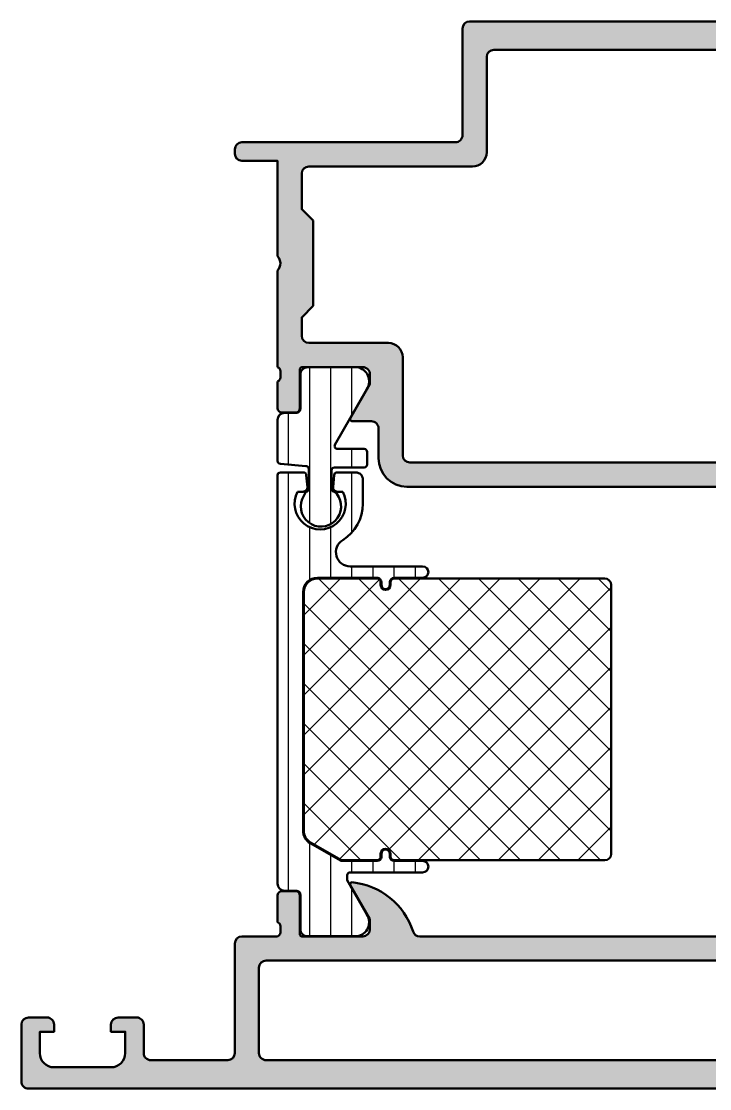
# Model space of a CAD drawing. Extents: x 5 to 103, y 0 to 75.
# Drawn here: x 5 to 53.4, y 0 to 75 of the extents above; entities that cross this region are included whole.
import ezdxf

# ---------------------------------------------------------------- set-up
doc = ezdxf.new("R2010")
doc.units = 0
for name, color, linetype, lineweight in [('0S-Alu contour', 7, 'Continuous', 50), ('0S-Alu hatch', 252, 'Continuous', 25), ('0S-Plastic contour', 254, 'Continuous', 50), ('0S-Plastic hatch', 253, 'Continuous', 25), ('0S-PT contour', 91, 'Continuous', 50), ('0S-PT hatch', 103, 'Continuous', 25)]:
    doc.layers.add(name, color=color, linetype=linetype, lineweight=lineweight)
pattern_1 = [(90, (0, 0), (-1.4859, 0), [])]

# ---------------------------------------------------------------- blocks, each defined once
blk = doc.blocks.new('284173__BCAF51C4_E1B8_44AB_8DA6_E6E9A6147E19___04ECFC29_6DB1_435E_8506_2285DFBA6797_')
at = {"layer": '0S-Plastic hatch'}
h = blk.add_hatch(dxfattribs=at)
h.set_pattern_fill('ANSI31', color=256, scale=0.4680000000000001, angle=45, style=0)
h.set_pattern_definition(pattern_1)
edge = h.paths.add_edge_path()
edge.add_line((23.00003985372966, 46.99000289441412), (23.00003985372966, 44.10749724866216))
edge.add_arc((23.20044386497766, 44.10788902240641), 0.2004043941907311, 180.1120085038914, 269.8836202750908)
edge.add_line((23.20003680197185, 43.90748504163092), (25.00003985372966, 43.74998382092779))
edge.add_ellipse((24.99963559628398, 43.54958264549839), major_axis=(-0.2004015831713085, 0), ratio=1, start_angle=180.1112080115199, end_angle=269.8844207674584, ccw=False)
edge.add_line((25.20003680197185, 43.54997161389653), (25.20003680197185, 42.14997581006353))
edge.add_ellipse((24.9996328117762, 42.15036757813799), major_axis=(-0.2004043731273366, 0), ratio=1, start_angle=90.11419246348919, end_angle=179.8879931053353, ccw=False)
edge.add_line((25.00003222433513, 41.94996360303228), (24.85448661805856, 41.66873911219733))
edge.add_arc((26.05397361548957, 40.91121198174818), 1.418667124582982, 147.725844648896, 398.6778741909548)
edge.add_line((27.16148703037749, 41.79779556281419), (27.00003985372966, 41.94996360303228))
edge.add_ellipse((27.00043644556506, 42.15036475752206), major_axis=(-0.2004015469149841, 0), ratio=1, start_angle=0.11120204489219532, end_angle=89.8866123862843, ccw=False)
edge.add_line((26.80003527609294, 42.14997581006353), (26.80003527609294, 43.44999602795904))
edge.add_ellipse((27.00039744077053, 43.4496155242861), major_axis=(-0.200362525980616, 0), ratio=1, start_angle=270.1044375530914, end_angle=359.89119089237767, ccw=False)
edge.add_line((27.00003222433513, 43.64997771741217), (29.10003069845624, 43.64997771741217))
edge.add_arc((29.09963410662084, 43.85037887190192), 0.2004015469149663, 270.1133876137158, 359.8887979551078)
edge.add_line((29.30003527609294, 43.8499899244434), (29.30003527609294, 44.74998382092779))
edge.add_arc((29.09961315249855, 44.74957392014627), 0.2004225427558994, 0.1171804371410508, 89.88063399403912)
edge.add_line((29.10003069845622, 44.94999602795904), (27.212465555574, 44.94999602795904))
edge.add_ellipse((27.212465555574, 45.14999602795905), major_axis=(-0.2000000000000028, 0), ratio=1, start_angle=-29.879840183826104, end_angle=90.00000000000102, ccw=False)
edge.add_line((27.03905113742239, 45.2496325653193), (29.28552135182912, 49.15954689441412))
edge.add_arc((28.44426870283778, 49.70018181969127), 0.9999960709244813, 327.2729839001592, 441.8183919481002)
edge.add_line((28.58657935182913, 50.68999989441413), (25.11003785372938, 50.68999999999999))
edge.add_arc((25.11003521410432, 50.19000402256137), 0.4999959774455975, 89.99969751881494, 180.0003024817733)
edge.add_line((24.61003923666569, 50.19000138293118), (24.61037118132359, 47.79004449382717))
edge.add_ellipse((24.31037118419313, 47.79000299999999), major_axis=(-0.3000000000000154, 0), ratio=1, start_angle=90.00000746561977, end_angle=180.0079247372928, ccw=False)
edge.add_line((24.31037122328303, 47.49000299999998), (23.50003978857985, 47.49000289441411))
edge.add_arc((23.50003985372966, 46.99000289441412), 0.5, 90.00000746561778, 180)
at = {"layer": '0S-Plastic contour', "color": 7}
for points in [[(28.58657935182913, 50.68999989441413), (25.11003785372938, 50.68999999999999)], [(24.61003923666569, 50.19000138293118), (24.61037118132359, 47.79004449382717)], [(27.03905113742239, 45.2496325653193), (29.28552135182912, 49.15954689441412)], [(24.31037122328303, 47.49000299999998), (23.50003978857985, 47.49000289441411)], [(23.00003985372966, 46.99000289441412), (23.00003985372966, 44.10749724866216)], [(29.10003069845622, 44.94999602795904), (27.212465555574, 44.94999602795904)], [(29.30003527609294, 43.8499899244434), (29.30003527609294, 44.74998382092779)], [(23.20003680197185, 43.90748504163092), (25.00003985372966, 43.74998382092779)], [(25.20003680197185, 43.54997161389653), (25.20003680197185, 42.14997581006353)], [(27.00003222433513, 43.64997771741217), (29.10003069845624, 43.64997771741217)], [(26.80003527609294, 42.14997581006353), (26.80003527609294, 43.44999602795904)], [(25.00003222433513, 41.94996360303228), (24.85448661805856, 41.66873911219733)], [(27.16148703037749, 41.79779556281419), (27.00003985372966, 41.94996360303228)]]:
    blk.add_lwpolyline(points, dxfattribs=at)
for centre, radius, start, end in [((25.11003521410432, 50.19000402256137), 0.4999959774455975, 89.99969751881494, 180.0003024817733), ((28.44426870283778, 49.70018181969127), 0.9999960709244813, 327.2729839001592, 81.81839194810021), ((23.50003985372966, 46.99000289441412), 0.5, 90.00000746561778, 180), ((29.09961315249855, 44.74957392014627), 0.2004225427558994, 0.1171804371410508, 89.88063399403912), ((23.20044386497766, 44.10788902240641), 0.2004043941907311, 180.1120085038914, 269.8836202750908), ((29.09963410662084, 43.85037887190192), 0.2004015469149663, 270.1133876137158, 359.8887979551078), ((26.05397361548957, 40.91121198174818), 1.418667124582982, 147.725844648896, 38.67787419095471)]:
    blk.add_arc(centre, radius, start, end, dxfattribs=at)
at = {"layer": '0S-Plastic contour', "color": 7, "extrusion": (0, 0, -1)}
for centre, radius, start, end in [((-24.31037118419313, 47.79000299999999), 0.3000000000000154, 179.9920752627072, 269.9999925343802), ((-27.212465555574, 45.14999602795905), 0.2000000000000028, 269.999999999999, 29.87984018382617), ((-24.99963559628398, 43.54958264549839), 0.2004015831713085, 90.1155792325416, 179.8887919884801), ((-27.00039744077053, 43.4496155242861), 0.200362525980616, 0.1088091076223094, 89.89556244690863), ((-24.9996328117762, 42.15036757813799), 0.2004043731273366, 180.1120068946648, 269.8858075365108), ((-27.00043644556506, 42.15036475752206), 0.2004015469149841, 270.1133876137157, 359.8887979551078)]:
    blk.add_arc(centre, radius, start, end, dxfattribs=at)
blk = doc.blocks.new('284173__D7412F64_CC49_41EB_8B4A_E5238A6C951F___2365782D_7C92_4CCC_954D_227EBD35A396_')
at = {"layer": '0S-Plastic hatch'}
h = blk.add_hatch(dxfattribs=at)
h.set_pattern_fill('ANSI31', color=256, scale=0.4680000000000001, angle=45, style=0)
h.set_pattern_definition(pattern_1)
edge = h.paths.add_edge_path()
edge.add_line((23.00003375021086, 43.09995264472353), (23.00003986865815, 14.40999689337649))
edge.add_arc((23.50003986865815, 14.40999700000696), 0.4999999999999983, 180.0000121943268, 269.9999999999984)
edge.add_line((23.50003986865814, 13.90999700000697), (24.31037118706298, 13.90999700000697))
edge.add_ellipse((24.31037118706299, 13.60999700000698), major_axis=(-0.2999999999999883, 0), ratio=1, start_angle=180, end_angle=270.00000000000136, ccw=False)
edge.add_line((24.61037118706298, 13.60999700000697), (24.61003923666595, 11.20999861707066))
edge.add_arc((25.11003521410456, 11.20999597744558), 0.4999959774455815, 179.9996975182267, 270.0003024811883)
edge.add_line((25.11003785372965, 10.71000000000696), (28.58657935182911, 10.71000000000696))
edge.add_arc((28.44426870283778, 11.69981807472982), 0.9999960709244718, 278.181608051899, 392.7270160998406)
edge.add_line((29.28552135182912, 12.24045300000697), (27.90004290548748, 14.64017239078947))
edge.add_line((27.90004290548748, 14.64017239078947), (27.90004290548748, 14.99996490500256))
edge.add_ellipse((28.10004290548747, 14.99996490500262), major_axis=(-0.1999999999999886, 0), ratio=1, start_angle=270.00000000001626, end_angle=360, ccw=False)
edge.add_line((28.10004290548742, 15.1999649050026), (33.20003069845623, 15.19996490500263))
edge.add_arc((33.20003069845623, 15.59995880148699), 0.3999938964843626, 270, 450)
edge.add_line((33.20003069845623, 15.99995269797135), (31.20002764669838, 15.99995269797147))
edge.add_ellipse((31.2000276466984, 16.29995269797145), major_axis=(-0.2999999999999794, 0), ratio=1, start_angle=0, end_angle=89.99999999999528, ccw=False)
edge.add_line((30.90002764669842, 16.29995269797145), (30.90002764669842, 16.49995269797138))
edge.add_arc((30.60003222433514, 16.49995269797126), 0.2999954223632812, 0, 180)
edge.add_line((30.30003680197186, 16.49995269797126), (30.30003680197186, 16.29995269797142))
edge.add_ellipse((30.00003680197173, 16.29995269797136), major_axis=(-0.300000000000125, 0), ratio=1, start_angle=90.00000000001091, end_angle=180, ccw=False)
edge.add_line((30.00003680197179, 15.99995269797124), (27.47381915060478, 15.99995269797135))
edge.add_line((27.47381915060478, 15.99995269797135), (25.30011614767503, 17.25468444556607))
edge.add_ellipse((25.80012242339346, 18.12079275910142), major_axis=(-1.000074940458393, 0), ratio=1, start_angle=0.0011141101646217066, end_angle=60.00206363611221, ccw=False)
edge.add_line((24.80004748312413, 18.12077331275362), (24.80003487306911, 34.89997603090219))
edge.add_ellipse((25.80003487306862, 34.89997711203387), major_axis=(-1.00000000000009, 0), ratio=1, start_angle=-89.99999999999488, end_angle=6.194420529936906e-05, ccw=False)
edge.add_line((25.80003487306853, 35.89997711203397), (30.00003680197178, 35.89997711203374))
edge.add_ellipse((30.00003680197185, 35.59997711203374), major_axis=(-0.3000000000000043, 0), ratio=1, start_angle=180, end_angle=270.00000000001495, ccw=False)
edge.add_line((30.30003680197186, 35.59997711203374), (30.30003680197186, 35.39997711203386))
edge.add_arc((30.60003222433514, 35.39997711203386), 0.2999954223632812, 180, 360)
edge.add_line((30.90002764669842, 35.39997711203386), (30.90002764669842, 35.59997711203373))
edge.add_ellipse((31.20002764669861, 35.59997711203366), major_axis=(-0.3000000000001854, 0), ratio=1, start_angle=270.0000000000007, end_angle=360, ccw=False)
edge.add_line((31.2000276466986, 35.89997711203385), (33.20003069845623, 35.89997711203377))
edge.add_arc((33.20003069845623, 36.29997100851819), 0.3999938964844105, 270, 450)
edge.add_line((33.20003069845623, 36.6999649050026), (28.10722379990821, 36.6999649050026))
edge.add_ellipse((28.10722379990819, 37.69996490500254), major_axis=(-0.999999999999943, 0), ratio=1, start_angle=-58.211669356389905, end_angle=90.00000000000102, ccw=False)
edge.add_arc((26.0000930477615, 41.09996490402589), 3.000000000000184, 301.7883306436116, 360.0039970867418)
edge.add_line((29.00009304046151, 41.10017419099811), (29.00003375021416, 42.79995269797129))
edge.add_arc((28.50003375021399, 42.79995269797123), 0.5000000000001706, 0, 90.00000000000651)
edge.add_line((28.50003375021393, 43.2999526979714), (27.17401837872957, 43.29995269797139))
edge.add_arc((27.17401837872957, 43.0999526979714), 0.2000000000000026, 90, 174.999843447361)
edge.add_line((26.97477948674012, 43.11738439091318), (26.90117541222665, 42.27611244441544))
edge.add_arc((27.20003375021089, 42.24996490500273), 0.3000000000000682, 174.9998434473521, 270.0000000000027)
edge.add_line((27.20003375021091, 41.94996490500265), (27.58675621250066, 41.9499649050026))
edge.add_ellipse((26.00009304776168, 41.09996490402592), major_axis=(-1.799999999999962, 0), ratio=1, start_angle=-28.17864277579929, end_angle=208.1786427757992, ccw=False)
edge.add_line((24.4134298830227, 41.9499649050026), (24.80003375021091, 41.94996490500272))
edge.add_arc((24.80003375021097, 42.24996490500276), 0.300000000000039, 269.9999999999891, 365.0001565526376)
edge.add_line((25.09889208819519, 42.27611244441543), (25.02528801368183, 43.11738439091311))
edge.add_arc((24.82604912169217, 43.0999526979712), 0.2000000000002231, 5.000156552672089, 90.00000000000813)
edge.add_line((24.82604912169214, 43.29995269797143), (23.20003375021091, 43.29995269797142))
edge.add_arc((23.20003375021089, 43.09995269797139), 0.2000000000000384, 89.99999999999594, 179.9999847272327)
at = {"layer": '0S-Plastic contour', "color": 7}
for points in [[(23.00003375021086, 43.09995264472353), (23.00003986865815, 14.40999689337649)], [(24.82604912169214, 43.29995269797143), (23.20003375021091, 43.29995269797142)], [(25.09889208819519, 42.27611244441543), (25.02528801368183, 43.11738439091311)], [(26.97477948674012, 43.11738439091318), (26.90117541222665, 42.27611244441544)], [(28.50003375021393, 43.2999526979714), (27.17401837872957, 43.29995269797139)], [(29.00009304046151, 41.10017419099811), (29.00003375021416, 42.79995269797129)], [(24.4134298830227, 41.9499649050026), (24.80003375021091, 41.94996490500272)], [(27.20003375021091, 41.94996490500265), (27.58675621250066, 41.9499649050026)], [(33.20003069845623, 36.6999649050026), (28.10722379990821, 36.6999649050026)], [(25.80003487306853, 35.89997711203397), (30.00003680197178, 35.89997711203374)], [(30.30003680197186, 35.59997711203374), (30.30003680197186, 35.39997711203386)], [(30.90002764669842, 35.39997711203386), (30.90002764669842, 35.59997711203373)], [(31.2000276466986, 35.89997711203385), (33.20003069845623, 35.89997711203377)], [(24.80004748312413, 18.12077331275362), (24.80003487306911, 34.89997603090219)], [(30.00003680197179, 15.99995269797124), (27.47381915060478, 15.99995269797135), (25.30011614767503, 17.25468444556607)], [(30.30003680197186, 16.49995269797126), (30.30003680197186, 16.29995269797142)], [(30.90002764669842, 16.29995269797145), (30.90002764669842, 16.49995269797138)], [(33.20003069845623, 15.99995269797135), (31.20002764669838, 15.99995269797147)], [(28.10004290548742, 15.1999649050026), (33.20003069845623, 15.19996490500263)], [(29.28552135182912, 12.24045300000697), (27.90004290548748, 14.64017239078947), (27.90004290548748, 14.99996490500256)], [(23.50003986865814, 13.90999700000697), (24.31037118706298, 13.90999700000697)], [(24.61037118706298, 13.60999700000697), (24.61003923666595, 11.20999861707066)], [(25.11003785372965, 10.71000000000696), (28.58657935182911, 10.71000000000696)]]:
    blk.add_lwpolyline(points, dxfattribs=at)
for centre, radius, start, end in [((23.20003375021089, 43.09995269797139), 0.2000000000000384, 89.99999999999594, 179.9999847272327), ((24.82604912169217, 43.0999526979712), 0.2000000000002231, 5.000156552672089, 90.00000000000813), ((27.17401837872957, 43.0999526979714), 0.2000000000000026, 90, 174.999843447361), ((28.50003375021399, 42.79995269797123), 0.5000000000001706, 0, 90.00000000000651), ((24.80003375021097, 42.24996490500276), 0.300000000000039, 269.9999999999891, 5.000156552637641), ((27.20003375021089, 42.24996490500273), 0.3000000000000682, 174.9998434473521, 270.0000000000027), ((26.0000930477615, 41.09996490402589), 3.000000000000184, 301.7883306436116, 0.0039970867418171), ((33.20003069845623, 36.29997100851819), 0.3999938964844105, 270, 90), ((30.60003222433514, 35.39997711203386), 0.2999954223632812, 180, 0), ((30.60003222433514, 16.49995269797126), 0.2999954223632812, 0, 180), ((33.20003069845623, 15.59995880148699), 0.3999938964843626, 270, 90), ((23.50003986865815, 14.40999700000696), 0.4999999999999983, 180.0000121943268, 269.9999999999984), ((28.44426870283778, 11.69981807472982), 0.9999960709244718, 278.181608051899, 32.72701609984063), ((25.11003521410456, 11.20999597744558), 0.4999959774455815, 179.9996975182267, 270.0003024811883)]:
    blk.add_arc(centre, radius, start, end, dxfattribs=at)
at = {"layer": '0S-Plastic contour', "color": 7, "extrusion": (0, 0, -1)}
for centre, radius, start, end in [((-26.00009304776168, 41.09996490402592), 1.799999999999962, 151.8213572242008, 28.1786427757992), ((-28.10722379990819, 37.69996490500254), 0.999999999999943, 269.999999999999, 58.21166935638991), ((-25.80003487306862, 34.89997711203387), 1.00000000000009, 359.9999380557947, 89.99999999999491), ((-30.00003680197185, 35.59997711203374), 0.3000000000000043, 89.99999999998506, 180), ((-31.20002764669861, 35.59997711203366), 0.3000000000001854, 0, 89.99999999999935), ((-25.80012242339346, 18.12079275910142), 1.000074940458393, 299.9979363638878, 359.9988858898354), ((-30.00003680197173, 16.29995269797136), 0.300000000000125, 180, 269.9999999999891), ((-31.2000276466984, 16.29995269797145), 0.2999999999999794, 270.0000000000047, 0), ((-28.10004290548747, 14.99996490500262), 0.1999999999999886, 0, 89.99999999998371), ((-24.31037118706299, 13.60999700000698), 0.2999999999999883, 89.99999999999864, 180)]:
    blk.add_arc(centre, radius, start, end, dxfattribs=at)
blk = doc.blocks.new('371320__78F9CF99_34D3_44A4_AD5A_0379CBBCCB77_')
at = {"layer": '0S-PT hatch'}
h = blk.add_hatch(dxfattribs=at)
h.set_pattern_fill('ANSI37', color=256, scale=0.625, angle=90, style=0)
h.set_pattern_definition([(135, (0, 0), (-1.403165018917055, -1.403165018917055), []), (225, (0, 0), (1.403165018917055, -1.403165018917055), [])])
edge = h.paths.add_edge_path()
edge.add_ellipse((46.00000396878704, 35.39995495994677), major_axis=(-0.4500221525778036, 0), ratio=1, start_angle=180.002820352431, end_angle=269.9974765194623, ccw=False)
edge.add_line((46.45002612081962, 35.39997711203341), (46.45002612087387, 16.49995502965824))
edge.add_ellipse((46.0000039687326, 16.49997485000367), major_axis=(-0.4500221525777539, 0), ratio=1, start_angle=90.00282035246659, end_angle=179.9974765193581, ccw=False)
edge.add_line((46.00002612081951, 16.04995269797112), (31.20002764669849, 16.04995269797124))
edge.add_ellipse((31.2000276466985, 16.29995269797121), major_axis=(-0.2499999999999716, 0), ratio=1, start_angle=0, end_angle=89.9999999999967, ccw=False)
edge.add_line((30.95002764669853, 16.29995269797122), (30.95002764669853, 16.49995269797124))
edge.add_arc((30.6000322243352, 16.49995269797124), 0.3499954223633352, 0, 180)
edge.add_line((30.25003680197186, 16.49995269797124), (30.25003680197186, 16.2999526979713))
edge.add_ellipse((30.00003680197179, 16.29995269797131), major_axis=(-0.2500000000000746, 0), ratio=1, start_angle=90.0000000000008, end_angle=180, ccw=False)
edge.add_line((30.00003680197179, 16.04995269797124), (27.48721424091556, 16.04995269797124))
edge.add_line((27.48721424091556, 16.04995269797124), (25.32511458806637, 17.29798661615824))
edge.add_ellipse((25.80012161396728, 18.12079229175894), major_axis=(-0.9500741310318643, 0), ratio=1, start_angle=0.0011422939418821443, end_angle=60.0020918199142, ccw=False)
edge.add_line((24.85004748312423, 18.12077335033021), (24.85003487306908, 34.89997608495873))
edge.add_ellipse((25.80003487306851, 34.89997711203376), major_axis=(-0.9499999999999861, 0), ratio=1, start_angle=-90.00000000000188, end_angle=6.194420529936906e-05, ccw=False)
edge.add_line((25.80003487306854, 35.84997711203374), (30.00003680197189, 35.84997711203374))
edge.add_ellipse((30.00003680197179, 35.59997711203367), major_axis=(-0.250000000000071, 0), ratio=1, start_angle=180, end_angle=269.999999999978, ccw=False)
edge.add_line((30.25003680197186, 35.59997711203366), (30.25003680197198, 35.39997711203374))
edge.add_arc((30.6000322243352, 35.39997711203374), 0.3499954223632216, 180, 360)
edge.add_line((30.95002764669842, 35.39997711203374), (30.95002764669842, 35.59997711203376))
edge.add_ellipse((31.2000276466984, 35.59997711203364), major_axis=(-0.2499999999999822, 0), ratio=1, start_angle=269.99999999997965, end_angle=360, ccw=False)
edge.add_line((31.20002764669849, 35.84997711203363), (46.0000237891325, 35.8499771120881))
at = {"layer": '0S-PT contour', "color": 7}
for points in [[(25.80003487306854, 35.84997711203374), (30.00003680197189, 35.84997711203374)], [(30.25003680197186, 35.59997711203366), (30.25003680197198, 35.39997711203374)], [(30.95002764669842, 35.39997711203374), (30.95002764669842, 35.59997711203376)], [(31.20002764669849, 35.84997711203363), (46.0000237891325, 35.8499771120881)], [(46.45002612081962, 35.39997711203341), (46.45002612087387, 16.49995502965824)], [(24.85004748312423, 18.12077335033021), (24.85003487306908, 34.89997608495873)], [(30.00003680197179, 16.04995269797124), (27.48721424091556, 16.04995269797124), (25.32511458806637, 17.29798661615824)], [(30.25003680197186, 16.49995269797124), (30.25003680197186, 16.2999526979713)], [(30.95002764669853, 16.29995269797122), (30.95002764669853, 16.49995269797124)], [(46.00002612081951, 16.04995269797112), (31.20002764669849, 16.04995269797124)]]:
    blk.add_lwpolyline(points, dxfattribs=at)
at = {"layer": '0S-PT contour', "color": 7, "extrusion": (0, 0, -1)}
for centre, radius, start, end in [((-25.80003487306851, 34.89997711203376), 0.9499999999999861, 359.9999380557947, 90.00000000000193), ((-30.00003680197179, 35.59997711203367), 0.250000000000071, 90.00000000002198, 180), ((-31.2000276466984, 35.59997711203364), 0.2499999999999822, 0, 90.00000000002036), ((-46.00000396878704, 35.39995495994677), 0.4500221525778036, 90.0025234805377, 179.997179647569), ((-25.80012161396728, 18.12079229175894), 0.9500741310318646, 299.9979081800858, 359.9988577060581), ((-30.00003680197179, 16.29995269797131), 0.2500000000000746, 180, 269.9999999999992), ((-31.2000276466985, 16.29995269797121), 0.2499999999999716, 270.0000000000033, 0), ((-46.0000039687326, 16.49997485000367), 0.4500221525777539, 180.002523480642, 269.9971796475334)]:
    blk.add_arc(centre, radius, start, end, dxfattribs=at)
at = {"layer": '0S-PT contour', "color": 7}
for centre, radius, start, end in [((30.6000322243352, 35.39997711203374), 0.3499954223632216, 180, 0), ((30.6000322243352, 16.49995269797124), 0.3499954223633352, 0, 180)]:
    blk.add_arc(centre, radius, start, end, dxfattribs=at)
blk = doc.blocks.new('398850__EF51A888_A3AE_4960_B23D_E1204D77FF27_')
at = {"layer": '0S-Alu hatch'}
h = blk.add_hatch(color=256, dxfattribs=at)
edge = h.paths.add_edge_path()
edge.add_arc((20.50026401227211, 65.70002746581969), 0.500000000231978, 180, 269.9982514709542)
edge.add_line((20.50024875347765, 65.20002746582054), (22.99999999860893, 65.2000274658202))
edge.add_line((22.99999999860893, 65.2000274658202), (22.99999999860893, 58.50002937068826))
edge.add_ellipse((22.47497579274512, 58.00002193956647), major_axis=(-0.7250226533839643, 0), ratio=1, start_angle=136.3989482371574, end_angle=223.6019249855838, ccw=False)
edge.add_line((23.00000761896717, 57.50002251019294), (22.99999999736426, 50.69907560280603))
edge.add_ellipse((22.92116355136948, 50.43155501267403), major_axis=(-0.2788950543872393, 0), ratio=1, start_angle=178.835410625864, end_angle=253.5801235804706, ccw=False)
edge.add_line((23.20000099597273, 50.42588660471491), (23.20000099597274, 49.97229260471491))
edge.add_ellipse((22.92113290032955, 49.96663194523787), major_axis=(-0.2789255417371716, 0), ratio=1, start_angle=106.42459455535541, end_angle=181.1628700728834, ccw=False)
edge.add_line((22.99999999597273, 49.6990886047149), (22.99999999597273, 47.81907760470637))
edge.add_arc((23.29999999597274, 47.81907760470637), 0.2999999999999971, 180, 270)
edge.add_line((23.29999999597274, 47.51907760470638), (24.27997431501552, 47.51907760470639))
edge.add_arc((24.27997431501552, 47.81907760470639), 0.3000000000000043, 270, 360)
edge.add_line((24.57997431501553, 47.81907760470639), (24.57997431501553, 50.57907560470638))
edge.add_ellipse((24.69997970750324, 50.57907021080912), major_axis=(-0.1200053926089219, 0), ratio=1, start_angle=270.0062172771479, end_angle=359.997424719483, ccw=False)
edge.add_line((24.69996668548329, 50.69907560271152), (28.99999999860901, 50.69909644331689))
edge.add_ellipse((29.00001031871964, 50.19910676342774), major_axis=(-0.499989679995661, 0), ratio=1, start_angle=179.9988173777202, end_angle=270.0011826219749, ccw=False)
edge.add_line((29.49999999860878, 50.19909644331714), (29.49999999860878, 49.49908423628643))
edge.add_line((29.49999999860878, 49.49908423628643), (28.1117553697014, 47.09457373823899))
edge.add_arc((28.2387059652472, 47.03788335172201), 0.1390332824646009, 155.9366245846487, 266.6097434882154)
edge.add_line((28.2304840073974, 46.8990933915592), (29.59999999736473, 46.89909339155884))
edge.add_ellipse((29.59999999736503, 46.39909339156016), major_axis=(-0.4999999999986855, 0), ratio=1, start_angle=180, end_angle=270.00000000003337, ccw=False)
edge.add_line((30.09999999736371, 46.39909339156015), (30.09999999736462, 44.29876862816162))
edge.add_arc((32.09999999736456, 44.29876862816134), 1.999999999999943, 180, 269.9999999999853)
edge.add_line((32.09999999736405, 42.2987686281614), (68.6954304954281, 42.29876862816094))
edge.add_arc((68.6954304954289, 44.3033411830976), 2.004572554936657, 269.9999999999773, 360)
edge.add_line((70.70000305036555, 44.3033411830976), (70.70000305036612, 51.20044101015095))
edge.add_ellipse((71.20000305036584, 51.20044101015068), major_axis=(-0.4999999999997158, 0), ratio=1, start_angle=269.9999999999544, end_angle=360, ccw=False)
edge.add_line((71.20000305036623, 51.70044101015038), (72.56953430036648, 51.70044101015027))
edge.add_arc((72.56129753117843, 51.83923996625511), 0.1390431392858036, 273.3961299495942, 384.0575019781407)
edge.add_line((72.68826293806123, 51.8959213568303), (71.30001830915566, 54.30043185487718))
edge.add_line((71.30001830915566, 54.30043185487718), (71.3000183091553, 55.00044406191888))
edge.add_ellipse((71.80000305246126, 55.00045932209455), major_axis=(-0.4999847435388245, 0), ratio=1, start_angle=-90.00699432657319, end_angle=0.0017487408159126971, ccw=False)
edge.add_line((71.80006408761253, 55.50044406190797), (76.10003636218983, 55.50042321930817))
edge.add_ellipse((76.10002334016987, 55.38041782734872), major_axis=(-0.1200053926659748, 0), ratio=1, start_angle=180.002575280517, end_angle=269.9937827228499, ccw=False)
edge.add_line((76.22002873271462, 55.38042322124599), (76.22002873271464, 52.62042522124599))
edge.add_arc((76.52002873271464, 52.62042522124599), 0.3000000000000043, 180, 270)
edge.add_line((76.52002873271464, 52.32042522124599), (77.50000305175743, 52.32042522124598))
edge.add_arc((77.50000305175743, 52.62042522124598), 0.2999999999999971, 270, 360)
edge.add_line((77.80000305175743, 52.62042522124598), (77.80000305175741, 54.5004362212545))
edge.add_ellipse((77.87887014740062, 54.76797956177747), major_axis=(-0.2789255417371816, 0), ratio=1, start_angle=-1.1628700728833792, end_angle=73.5754054446395, ccw=False)
edge.add_line((77.60000205175741, 54.77364022125451), (77.60000205175741, 55.22723422125451))
edge.add_ellipse((77.87883949636077, 55.23290262921361), major_axis=(-0.2788950543873298, 0), ratio=1, start_angle=-73.58012358046523, end_angle=1.1645893741313103, ccw=False)
edge.add_line((77.80000305036594, 55.50042321934569), (77.80000305036705, 59.50045169130226))
edge.add_arc((76.80000305025001, 59.50045169130209), 1.00000000011704, 0, 90.00087426482274)
edge.add_line((76.79998779145032, 60.50045169130271), (76.30000305036592, 60.50045169130237))
edge.add_line((76.30000305036592, 60.50045169130237), (76.30000305036602, 58.00045169130283))
edge.add_ellipse((75.29991565289261, 58.00053908876572), major_axis=(-1.000087401292246, 0), ratio=1, start_angle=90.00501389832851, end_angle=179.994992931788, ccw=False)
edge.add_line((75.30000316957509, 57.00045169130271), (73.99995434145043, 57.00045169130305))
edge.add_ellipse((74.000013139179, 58.00051048903153), major_axis=(-1.000058799456955, 0), ratio=1, start_angle=0.0033686637580103707, end_angle=89.9966313363808, ccw=False)
edge.add_line((72.99995434145055, 58.00045169130051), (72.99995434145066, 65.00045169830707))
edge.add_ellipse((73.52492478096417, 65.50042009995704), major_axis=(-0.7249568021692252, 0), ratio=1, start_angle=-43.60785378747022, end_angle=43.60262178275218, ccw=False)
edge.add_line((72.99999999860833, 66.00043643757022), (72.9999999986089, 72.00043643251365))
edge.add_ellipse((74.00005492602136, 72.00038150510085), major_axis=(-1.000054928920891, 0), ratio=1, start_angle=270.00314693605753, end_angle=359.9968530639975, ccw=False)
edge.add_line((73.9999999986089, 73.00043643251331), (75.30000305036637, 73.00043643251388))
edge.add_ellipse((75.29997722235889, 72.00041060450651), major_axis=(-1.0000258283409, 0), ratio=1, start_angle=180.0014797973691, end_angle=269.9985202023987, ccw=False)
edge.add_line((76.30000305036626, 72.00043643250991), (76.30000305036637, 70.50043643251342))
edge.add_line((76.30000305036637, 70.50043643251342), (76.89999389509248, 70.50043643251388))
edge.add_line((76.89999389509248, 70.50043643251388), (77.99999999860844, 71.60044253602894))
edge.add_line((77.99999999860844, 71.60044253602894), (77.99999999860879, 75))
edge.add_line((77.99999999860879, 75), (36.50026401204011, 74.99999999999989))
edge.add_arc((36.50028493562857, 74.4999790764113), 0.5000209240263574, 90.00239756628991, 179.9976024336429)
edge.add_line((36.00026401203999, 74.50000000000036), (36.00026401203988, 67))
edge.add_ellipse((35.50029452868722, 66.99996948055875), major_axis=(-0.4999694842841508, 0), ratio=1, start_angle=89.99300545884182, end_angle=180.0034974838206, ccw=False)
edge.add_line((35.50023349352623, 66.50000000000011), (20.50026401203479, 66.4999999999993))
edge.add_arc((20.50026401203968, 65.9999999962746), 0.5000000037247219, 90.00000000056019, 179.993005887432)
edge.add_line((20.00026401204025, 66.00006103142118), (20.00026401204014, 65.70002746581969))
edge = h.paths.add_edge_path()
edge.add_line((25.50000761896726, 55.00001894103935), (25.50000761896715, 61.00002493940166))
edge.add_line((25.50000761896715, 61.00002493940166), (24.70000325940507, 61.80002929896398))
edge.add_line((24.70000325940507, 61.80002929896398), (24.70001454931933, 64.30001325213208))
edge.add_ellipse((25.20001454931895, 64.30001220703045), major_axis=(-0.5000000000007159, 0), ratio=1, start_angle=270.00000000014006, end_angle=359.9998802401752, ccw=False)
edge.add_line((25.20001454931773, 64.80001220703114), (36.70026706373082, 64.80001220696226))
edge.add_arc((36.70027874380494, 65.80000052695533), 0.9999883200612778, 269.9993307732317, 360.000669226757)
edge.add_line((37.70026706379801, 65.80001220703161), (37.70026706379721, 72.50001831053525))
edge.add_ellipse((38.20029758137585, 72.49998779296817), major_axis=(-0.5000305185099023, 0), ratio=1, start_angle=270.0034968440391, end_angle=359.99650315784504, ccw=False)
edge.add_line((38.20026706379233, 73.0000183105468), (70.80039074741146, 72.99998779287978))
edge.add_ellipse((70.80042124022027, 72.50045468885807), major_axis=(-0.4995331049523823, 0), ratio=1, start_angle=179.9930054594119, end_angle=270.0034974844217, ccw=False)
edge.add_line((71.29995434145039, 72.50039370697436), (71.29995434145061, 57.9004471136663))
edge.add_ellipse((70.79995434145044, 57.9004471136663), major_axis=(-0.5000000000001706, 0), ratio=1, start_angle=90.00000000000648, end_angle=180, ccw=False)
edge.add_line((70.7999543414505, 57.40044711366613), (70.00001830915866, 57.40044711366625))
edge.add_arc((70.00001830915858, 56.40044711366662), 0.9999999999996299, 89.99999999999511, 179.9998349564778)
edge.add_line((69.0000183091631, 56.40044999423958), (69.00000305036573, 44.50331066559107))
edge.add_ellipse((68.4954224390844, 44.50335229280106), major_axis=(-0.5045806129984395, 0), ratio=1, start_angle=90.0012296679991, end_angle=179.995273176602, ccw=False)
edge.add_line((68.49543326827003, 43.99877167991883), (32.29999795007549, 43.99877167991848))
edge.add_ellipse((32.30000868110338, 44.49878036523915), major_axis=(-0.5000086854358178, 0), ratio=1, start_angle=0.004726827561796654, end_angle=89.99877033614501, ccw=False)
edge.add_line((31.7999999973691, 44.49873911517033), (31.79998473858903, 51.39909744789312))
edge.add_arc((30.80001000289158, 51.39907625052781), 0.9999747359221128, 0.0012145502538139, 90.001449138602)
edge.add_line((30.79998471129065, 52.39905098613007), (25.20000325940439, 52.40034974706396))
edge.add_ellipse((25.20000325940461, 52.90034974706384), major_axis=(-0.4999999999998864, 0), ratio=1, start_angle=0, end_angle=89.99999999997402, ccw=False)
edge.add_line((24.70000325940473, 52.90034974706395), (24.7000032594045, 54.2000145814768))
edge.add_line((24.7000032594045, 54.2000145814768), (25.50000761896726, 55.00001894103935))
at = {"layer": '0S-Alu contour', "color": 7}
for points in [[(36.00026401203999, 74.50000000000036), (36.00026401203988, 67)], [(76.30000305036626, 72.00043643250991), (76.30000305036637, 70.50043643251342), (76.89999389509248, 70.50043643251388), (77.99999999860844, 71.60044253602894), (77.99999999860879, 75), (36.50026401204011, 74.99999999999989)], [(38.20026706379233, 73.0000183105468), (70.80039074741146, 72.99998779287978)], [(37.70026706379801, 65.80001220703161), (37.70026706379721, 72.50001831053525)], [(35.50023349352623, 66.50000000000011), (20.50026401203479, 66.4999999999993)], [(20.00026401204025, 66.00006103142118), (20.00026401204014, 65.70002746581969)], [(20.50024875347765, 65.20002746582054), (22.99999999860893, 65.2000274658202), (22.99999999860893, 58.50002937068826)], [(25.20001454931773, 64.80001220703114), (36.70026706373082, 64.80001220696226)], [(25.50000761896726, 55.00001894103935), (25.50000761896715, 61.00002493940166), (24.70000325940507, 61.80002929896398), (24.70001454931933, 64.30001325213208)], [(23.00000761896717, 57.50002251019294), (22.99999999736426, 50.69907560280603)], [(24.70000325940473, 52.90034974706395), (24.7000032594045, 54.2000145814768), (25.50000761896726, 55.00001894103935)], [(30.79998471129065, 52.39905098613007), (25.20000325940439, 52.40034974706396)], [(31.7999999973691, 44.49873911517033), (31.79998473858903, 51.39909744789312)], [(23.20000099597273, 50.42588660471491), (23.20000099597274, 49.97229260471491)], [(24.57997431501553, 47.81907760470639), (24.57997431501553, 50.57907560470638)], [(24.69996668548329, 50.69907560271152), (28.99999999860901, 50.69909644331689)], [(22.99999999597273, 49.6990886047149), (22.99999999597273, 47.81907760470637)], [(29.49999999860878, 50.19909644331714), (29.49999999860878, 49.49908423628643), (28.1117553697014, 47.09457373823899)], [(23.29999999597274, 47.51907760470638), (24.27997431501552, 47.51907760470639)], [(28.2304840073974, 46.8990933915592), (29.59999999736473, 46.89909339155884)], [(30.09999999736371, 46.39909339156015), (30.09999999736462, 44.29876862816162)], [(68.49543326827003, 43.99877167991883), (32.29999795007549, 43.99877167991848)], [(32.09999999736405, 42.2987686281614), (68.6954304954281, 42.29876862816094)]]:
    blk.add_lwpolyline(points, dxfattribs=at)
for centre, radius, start, end in [((36.50028493562857, 74.4999790764113), 0.5000209240263574, 90.00239756628991, 179.9976024336429), ((20.50026401203968, 65.9999999962746), 0.5000000037247219, 90.00000000056019, 179.993005887432), ((20.50026401227211, 65.70002746581969), 0.500000000231978, 180, 269.9982514709542), ((36.70027874380494, 65.80000052695533), 0.9999883200612778, 269.9993307732317, 0.0006692267570559), ((30.80001000289158, 51.39907625052781), 0.9999747359221128, 0.0012145502538139, 90.001449138602), ((23.29999999597274, 47.81907760470637), 0.2999999999999971, 180, 270), ((24.27997431501552, 47.81907760470639), 0.3000000000000043, 270, 0), ((28.2387059652472, 47.03788335172201), 0.1390332824646009, 155.9366245846487, 266.6097434882154), ((32.09999999736456, 44.29876862816134), 1.999999999999943, 180, 269.9999999999853)]:
    blk.add_arc(centre, radius, start, end, dxfattribs=at)
at = {"layer": '0S-Alu contour', "color": 7, "extrusion": (0, 0, -1)}
for centre, radius, start, end in [((-38.20029758137585, 72.49998779296817), 0.5000305185099023, 0.003496842154942, 89.99650315596092), ((-35.50029452868722, 66.99996948055875), 0.4999694842841508, 179.9965025161794, 270.0069945411582), ((-25.20001454931895, 64.30001220703045), 0.5000000000007159, 0.0001197598248263, 89.99999999985995), ((-22.47497579274512, 58.00002193956647), 0.7250226533839643, 136.3980750144162, 223.6010517628427), ((-25.20000325940461, 52.90034974706384), 0.4999999999998864, 270.000000000026, 0), ((-22.92116355136948, 50.43155501267403), 0.2788950543872393, 106.4198764195294, 181.164589374136), ((-24.69997970750324, 50.57907021080912), 0.1200053926089219, 0.0025752805170191, 89.99378272285205), ((-29.00001031871964, 50.19910676342774), 0.499989679995661, 89.9988173780251, 180.0011826222798), ((-22.92113290032955, 49.96663194523787), 0.2789255417371716, 178.8371299271166, 253.5754054446446), ((-29.59999999736503, 46.39909339156016), 0.4999999999986855, 89.99999999996662, 180), ((-32.30000868110338, 44.49878036523915), 0.5000086854358178, 270.0012296638551, 359.9952731724382)]:
    blk.add_arc(centre, radius, start, end, dxfattribs=at)
blk = doc.blocks.new('398380__45FDD8D1_5706_42B7_800F_D4413A9EFAFE_')
at = {"layer": '0S-Alu hatch'}
h = blk.add_hatch(color=256, dxfattribs=at)
edge = h.paths.add_edge_path()
edge.add_arc((20.50000274089518, 10.20001014171771), 0.5000027408751838, 90.00031407857786, 179.9996859215192)
edge.add_line((20.00000000002751, 10.20001288258453), (20.00000000002763, 2.499967106217923))
edge.add_ellipse((19.50001288383931, 2.499999999689548), major_axis=(-0.4999871172703198, 0), ratio=1, start_angle=89.99852358593091, end_angle=179.9962305886744, ccw=False)
edge.add_line((19.50000000002797, 2.000012882585224), (14.10000610354268, 2.000012882585224))
edge.add_ellipse((14.09999322196699, 2.500000001008971), major_axis=(-0.4999871185896864, 0), ratio=1, start_angle=-0.0014761578452748836, end_angle=90.00147615787068, ccw=False)
edge.add_line((13.60000610354325, 2.500012882584434), (13.60000610354325, 4.500012882585451))
edge.add_arc((13.10001898579679, 4.500018135582823), 0.4999871177740542, 359.9993980350857, 450.0014762355648)
edge.add_line((13.10000610354314, 5.00000525319092), (11.79998779299615, 5.000012882585565))
edge.add_arc((11.80004289655255, 4.499957779029273), 0.5000551065923595, 90.0063137065955, 179.9936862934301)
edge.add_line((11.29998779299626, 4.500012882585455), (11.29998779299626, 4.000012882585224))
edge.add_line((11.29998779299626, 4.000012882585224), (12.29998779299626, 4.00001288258511))
edge.add_line((12.29998779299626, 4.00001288258511), (12.29998779299637, 2.500012882585565))
edge.add_ellipse((11.30001886435877, 2.49998181122305), major_axis=(-0.9999689291203294, 0), ratio=1, start_angle=89.9982196867611, end_angle=180.0017803131609, ccw=False)
edge.add_line((11.29998779299649, 1.500012882585451), (7.299987792996375, 1.50001288258511))
edge.add_ellipse((7.300030971495914, 2.500056061084307), major_axis=(-1.000043179431348, 0), ratio=1, start_angle=0.00247383901108833, end_angle=89.99752616102887, ccw=False)
edge.add_line((6.299987792996716, 2.500012882584071), (6.299987792996148, 4.000012882585224))
edge.add_line((6.299987792996148, 4.000012882585224), (7.299987792996262, 4.000012882585224))
edge.add_line((7.299987792996262, 4.000012882585224), (7.299987792996262, 4.500012882585224))
edge.add_arc((6.799995227647002, 4.500020317236078), 0.4999925654045345, 359.9991480391321, 450.0008519608741)
edge.add_line((6.799987792996375, 5.000012882585338), (5.500000000027966, 5.000012882585224))
edge.add_arc((5.500002740895013, 4.500010141717382), 0.5000027408753543, 90.00031407850618, 179.9996859215192)
edge.add_line((5.000000000027171, 4.500012882584206), (5.000000000027398, 0.5000052531913753))
edge.add_arc((5.499987117774352, 0.5000000001937341), 0.4999871177745518, 179.9993980350857, 270.0014762355339)
edge.add_line((5.500000000027739, 1.28825851392e-05), (96.64904812845191, 0.0004417935890615))
edge.add_arc((96.64904824215735, 1.000441793588716), 0.9999999999996664, 269.9999934851582, 329.9999999999967)
edge.add_line((97.51507364594147, 0.5004417935888342), (102.8659550324763, 9.768440220340835))
edge.add_arc((101.9999296286927, 10.26844022034041), 0.9999999999990478, 329.9999999999962, 360)
edge.add_line((102.9999296286918, 10.26844022034041), (102.9999296286919, 14.50044219978565))
edge.add_arc((102.4998808005671, 14.50044219978542), 0.5000488281248181, 0, 90.00000000005213)
edge.add_line((102.4998808005666, 15.00049102791024), (101.1998808005667, 15.00049102791013))
edge.add_arc((101.1998808005669, 14.50049102791013), 0.5, 90.00000000002605, 180)
edge.add_line((100.6998808005669, 14.50049102791013), (100.6998808005669, 14.00049102791036))
edge.add_line((100.6998808005669, 14.00049102791036), (101.6998808005668, 14.00049102791013))
edge.add_line((101.6998808005668, 14.00049102791013), (101.6998808005661, 12.50049102791001))
edge.add_ellipse((100.6998808005667, 12.50049102790973), major_axis=(-0.9999999999993747, 0), ratio=1, start_angle=90.00000000002927, end_angle=180, ccw=False)
edge.add_line((100.6998808005672, 11.50049102791036), (96.69988080056692, 11.50049102791036))
edge.add_ellipse((96.6998808005672, 12.50049102791053), major_axis=(-1.000000000000174, 0), ratio=1, start_angle=0, end_angle=89.99999999998369, ccw=False)
edge.add_line((95.69988080056702, 12.50049102791052), (95.69988080056692, 14.00049102791036))
edge.add_line((95.69988080056692, 14.00049102791036), (96.69988080056692, 14.00049102791047))
edge.add_line((96.69988080056692, 14.00049102791047), (96.69988080056714, 14.50049102791013))
edge.add_arc((96.19988080056665, 14.50049102790996), 0.5000000000005116, 0, 90.00000000004559)
edge.add_line((96.19988080056623, 15.00049102791047), (93.39989253475962, 15.00049102791024))
edge.add_arc((93.39989253475962, 14.50049102791081), 0.4999999999994316, 90, 180)
edge.add_line((92.89989253476017, 14.50049102791081), (92.89989253476027, 14.30049102791042))
edge.add_arc((93.39989253475989, 14.30049102791002), 0.4999999999996021, 180, 269.9999999999674)
edge.add_line((93.39989253475962, 13.80049102791042), (93.8999808005667, 13.80049102791054))
edge.add_ellipse((93.89998080056665, 13.3005398560353), major_axis=(-0.4999511718752423, 0), ratio=1, start_angle=180, end_angle=269.9999999999935, ccw=False)
edge.add_line((94.3999319724419, 13.3005398560353), (94.39983197244192, 11.48437774666035))
edge.add_arc((95.88644422453, 11.48703117974686), 1.486614620123704, 180.1022663141738, 270.5198399252794)
edge.add_line((95.89993197244257, 10.00047774666018), (99.18941018410715, 10.00047774666041))
edge.add_ellipse((99.18941018410695, 9.000477746660435), major_axis=(-0.9999999999999734, 0), ratio=1, start_angle=149.9999999999974, end_angle=269.99999999998863, ccw=False)
edge.add_line((100.0554355878913, 8.500477746660408), (96.59131251270924, 2.500440576772348))
edge.add_ellipse((95.72528710892453, 3.000440576773033), major_axis=(-1.000000000000572, 0), ratio=1, start_angle=89.99996126453811, end_angle=149.9999999999737, ccw=False)
edge.add_line((95.72528643286319, 2.000440576772689), (82.79993268045052, 2.000449315099103))
edge.add_line((82.79993268045052, 2.000449315099103), (76.72867413552729, 2.43410410025524))
edge.add_line((76.72867413552729, 2.43410410025524), (76.25934430154302, 2.5902778063097))
edge.add_line((76.25934430154302, 2.5902778063097), (75.92227765115251, 2.952292576817626))
edge.add_line((75.92227765115251, 2.952292576817626), (75.7999326804495, 3.431555882482143))
edge.add_line((75.7999326804495, 3.431555882482143), (75.79993268044905, 13.00044931509876))
edge.add_ellipse((76.29993268044917, 13.00044931509875), major_axis=(-0.5000000000001279, 0), ratio=1, start_angle=270.00000000000165, end_angle=360, ccw=False)
edge.add_line((76.29993268044916, 13.50044931509887), (77.29993268044927, 13.50044931509887))
edge.add_line((77.29993268044927, 13.50044931509887), (77.54993268044996, 13.56743539908348))
edge.add_line((77.54993268044996, 13.56743539908348), (77.73294659646444, 13.75044931509888))
edge.add_line((77.73294659646444, 13.75044931509888), (77.79993268044905, 14.00044931509956))
edge.add_line((77.79993268044905, 14.00044931509956), (77.79993268044929, 15.5004493127902))
edge.add_ellipse((77.87876912699231, 15.76796990478328), major_axis=(-0.2788950563273926, 0), ratio=1, start_angle=-1.164589374103116, end_angle=73.58012358051002, ccw=False)
edge.add_line((77.5999316804493, 15.77363831278168), (77.59993168044933, 16.22723231278169))
edge.add_ellipse((77.87879977609246, 16.23289297225874), major_axis=(-0.2789255417371147, 0), ratio=1, start_angle=-73.57540544464149, end_angle=1.1628700728837202, ccw=False)
edge.add_line((77.79993268044929, 16.50043631278164), (77.7999326804493, 18.38044731279017))
edge.add_arc((77.49993268044929, 18.38044731279018), 0.3000000000000114, 0, 89.99999999999729)
edge.add_line((77.4999326804493, 18.68044731279019), (76.51995836140651, 18.68044731279019))
edge.add_arc((76.51995836140651, 18.38044731279019), 0.2999999999999971, 90, 180)
edge.add_line((76.21995836140651, 18.38044731279019), (76.21995836140651, 15.62044931279018))
edge.add_ellipse((76.0999583637147, 15.62044931279018), major_axis=(-0.1199999976918065, 0), ratio=1, start_angle=90.00000000001359, end_angle=180, ccw=False)
edge.add_line((76.09995836371473, 15.50044931509837), (71.7999326804495, 15.50044931509887))
edge.add_ellipse((71.79992236033854, 16.00043899498815), major_axis=(-0.4999896799957818, 0), ratio=1, start_angle=-0.001182622279827683, end_angle=90.00118262201357, ccw=False)
edge.add_line((71.29993268044927, 16.00044931509874), (71.29993268044937, 16.70046152213024))
edge.add_line((71.29993268044937, 16.70046152213024), (72.68817730935541, 19.10497202017677))
edge.add_arc((72.56122671381006, 19.16166240669397), 0.1390332824642711, 335.9366245844867, 446.6097434881604)
edge.add_line((72.56944867165998, 19.30045236685646), (72.52911969216711, 19.29497446158348))
edge.add_line((72.52911969216711, 19.29497446158348), (72.26851483377004, 19.2689124498645))
edge.add_arc((72.98922187435556, 14.32089816478697), 5.000226395242605, 98.28718532858738, 149.713168906998)
edge.add_line((68.67146893533175, 16.84265817740356), (68.46282025369169, 16.44547189810635))
edge.add_line((68.46282025369169, 16.44547189810635), (68.29993268044893, 16.00044931509899))
edge.add_ellipse((67.7999326795179, 16.0004493150987), major_axis=(-0.5000000009310384, 0), ratio=1, start_angle=89.99650294258271, end_angle=180, ccw=False)
edge.add_line((67.79990216193482, 15.50044931509899), (65.89994488748027, 15.5004493150991))
edge.add_arc((65.89994488748027, 14.00044931509922), 1.499999999999886, 90, 180)
edge.add_line((64.39994488748037, 14.00044931509922), (64.39994488748005, 11.20044931509903))
edge.add_ellipse((63.89994488748008, 11.20044931509887), major_axis=(-0.4999999999999574, 0), ratio=1, start_angle=90.00000000002109, end_angle=180, ccw=False)
edge.add_line((63.89994488748027, 10.70044931509892), (32.99996948244928, 10.70001288258538))
edge.add_ellipse((32.99996948245025, 11.20001288258374), major_axis=(-0.4999999999983551, 0), ratio=1, start_angle=17.748416355956692, end_angle=89.99999999988847, ccw=False)
edge.add_arc((27.76174624127647, 9.523404020735558), 5.000000000001731, 17.74841635608562, 84.37742244922288)
edge.add_arc((28.23808926709762, 14.36189309793683), 0.1381197846483632, 84.37742244933771, 210.0000000000152)
edge.add_line((28.11847402482692, 14.29283320561262), (29.49996948244939, 11.90001288258554))
edge.add_line((29.49996948244939, 11.90001288258554), (29.49996948244928, 11.20001288258538))
edge.add_ellipse((28.99996948244927, 11.20001288258515), major_axis=(-0.5000000000000036, 0), ratio=1, start_angle=90.00000000002649, end_angle=180, ccw=False)
edge.add_line((28.9999694824495, 10.70001288258515), (24.69993091887936, 10.70001288258527))
edge.add_ellipse((24.69993091887936, 10.8200000000003), major_axis=(-0.1199871174150342, 0), ratio=1, start_angle=0, end_angle=90, ccw=False)
edge.add_line((24.57994380146433, 10.8200000000003), (24.57994380146433, 13.5799980000003))
edge.add_arc((24.27994380146433, 13.5799980000003), 0.3000000000000043, 0, 90)
edge.add_line((24.27994380146433, 13.8799980000003), (23.29996948242154, 13.8799980000003))
edge.add_arc((23.29996948242154, 13.57999800000031), 0.3000000000000007, 90, 180)
edge.add_line((22.99996948242155, 13.57999800000031), (22.99996948242153, 11.69998699999179))
edge.add_ellipse((22.92110238677837, 11.43244365946885), major_axis=(-0.2789255417371474, 0), ratio=1, start_angle=178.8371299271133, end_angle=253.5754054446465, ccw=False)
edge.add_line((23.19997048242154, 11.42678299999179), (23.19997048242154, 10.97318899999179))
edge.add_ellipse((22.92113303587847, 10.96752059199343), major_axis=(-0.2788950563274517, 0), ratio=1, start_angle=106.41987641949561, end_angle=181.1645893740941, ccw=False)
edge.add_line((22.99996948242153, 10.7000000000003), (20.50000000002751, 10.70001288258538))
edge = h.paths.add_edge_path()
edge.add_ellipse((22.1999905338638, 8.500014719354226), major_axis=(-0.5000027408751838, 0), ratio=1, start_angle=270.00031407853874, end_angle=359.99968592151924, ccw=False)
edge.add_line((22.19998779299647, 9.000017460221898), (64.59994488747986, 9.000446263341132))
edge.add_arc((64.59994488748015, 10.50044626334141), 1.500000000000284, 269.9999999999891, 360)
edge.add_line((66.09994488748043, 10.50044626334124), (66.09994488748043, 13.30044931509872))
edge.add_ellipse((66.59994488748043, 13.30044931509872), major_axis=(-0.5, 0), ratio=1, start_angle=269.999999999987, end_angle=360, ccw=False)
edge.add_line((66.59994488748055, 13.80044931509871), (73.59994488748077, 13.8004493150986))
edge.add_ellipse((73.59994488748077, 13.30044931509883), major_axis=(-0.4999999999997727, 0), ratio=1, start_angle=180, end_angle=270, ccw=False)
edge.add_line((74.09994488748055, 13.30044931509883), (74.09994488748066, 2.500446764969808))
edge.add_ellipse((73.59951100509596, 2.500446764969808), major_axis=(-0.5004338823846979, 0), ratio=1, start_angle=90.00000000001961, end_angle=180, ccw=False)
edge.add_line((73.59951100509613, 2.00001288258511), (22.19998779299635, 2.000012882585224))
edge.add_ellipse((22.19997491142004, 2.500000001009027), major_axis=(-0.4999871185897426, 0), ratio=1, start_angle=-0.0014761580922026951, end_angle=90.0014761579423, ccw=False)
edge.add_line((21.69998779299624, 2.500012882585224), (21.69998779299612, 8.50001746022105))
at = {"layer": '0S-Alu contour', "color": 7}
for points in [[(28.11847402482692, 14.29283320561262), (29.49996948244939, 11.90001288258554), (29.49996948244928, 11.20001288258538)], [(22.99996948242155, 13.57999800000031), (22.99996948242153, 11.69998699999179)], [(24.27994380146433, 13.8799980000003), (23.29996948242154, 13.8799980000003)], [(24.57994380146433, 10.8200000000003), (24.57994380146433, 13.5799980000003)], [(23.19997048242154, 11.42678299999179), (23.19997048242154, 10.97318899999179)], [(22.99996948242153, 10.7000000000003), (20.50000000002751, 10.70001288258538)], [(28.9999694824495, 10.70001288258515), (24.69993091887936, 10.70001288258527)], [(63.89994488748027, 10.70044931509892), (32.99996948244928, 10.70001288258538)], [(20.00000000002751, 10.20001288258453), (20.00000000002763, 2.499967106217923)], [(22.19998779299647, 9.000017460221898), (64.59994488747986, 9.000446263341132)], [(21.69998779299624, 2.500012882585224), (21.69998779299612, 8.50001746022105)], [(6.799987792996375, 5.000012882585338), (5.500000000027966, 5.000012882585224)], [(13.10000610354314, 5.00000525319092), (11.79998779299615, 5.000012882585565)], [(5.000000000027171, 4.500012882584206), (5.000000000027398, 0.5000052531913753)], [(6.299987792996716, 2.500012882584071), (6.299987792996148, 4.000012882585224), (7.299987792996262, 4.000012882585224), (7.299987792996262, 4.500012882585224)], [(11.29998779299626, 4.500012882585455), (11.29998779299626, 4.000012882585224), (12.29998779299626, 4.00001288258511), (12.29998779299637, 2.500012882585565)], [(13.60000610354325, 2.500012882584434), (13.60000610354325, 4.500012882585451)], [(11.29998779299649, 1.500012882585451), (7.299987792996375, 1.50001288258511)], [(19.50000000002797, 2.000012882585224), (14.10000610354268, 2.000012882585224)], [(73.59951100509613, 2.00001288258511), (22.19998779299635, 2.000012882585224)], [(5.500000000027739, 1.28825851392e-05), (96.64904812845191, 0.0004417935890615)]]:
    blk.add_lwpolyline(points, dxfattribs=at)
for centre, radius, start, end in [((28.23808926709762, 14.36189309793683), 0.1381197846483632, 84.37742244933771, 210.0000000000152), ((27.76174624127647, 9.523404020735558), 5.000000000001731, 17.74841635608562, 84.37742244922288), ((23.29996948242154, 13.57999800000031), 0.3000000000000007, 90, 180), ((24.27994380146433, 13.5799980000003), 0.3000000000000043, 0, 90), ((20.50000274089518, 10.20001014171771), 0.5000027408751838, 90.00031407857786, 179.9996859215192), ((5.500002740895013, 4.500010141717382), 0.5000027408753543, 90.00031407850618, 179.9996859215192), ((6.799995227647002, 4.500020317236078), 0.4999925654045345, 359.9991480391321, 90.00085196087413), ((11.80004289655255, 4.499957779029273), 0.5000551065923595, 90.0063137065955, 179.9936862934301), ((13.10001898579679, 4.500018135582823), 0.4999871177740542, 359.9993980350857, 90.00147623556484), ((5.499987117774352, 0.5000000001937341), 0.4999871177745518, 179.9993980350857, 270.0014762355339)]:
    blk.add_arc(centre, radius, start, end, dxfattribs=at)
at = {"layer": '0S-Alu contour', "color": 7, "extrusion": (0, 0, -1)}
for centre, radius, start, end in [((-22.92110238677837, 11.43244365946885), 0.2789255417371474, 106.4245945553535, 181.1628700728868), ((-22.92113303587847, 10.96752059199343), 0.2788950563274517, 178.8354106259059, 253.5801235805044), ((-24.69993091887936, 10.8200000000003), 0.1199871174150342, 270, 0), ((-28.99996948244927, 11.20001288258515), 0.5000000000000036, 180, 269.9999999999735), ((-32.99996948245025, 11.20001288258374), 0.4999999999983551, 270.0000000001115, 342.2515836440433), ((-22.1999905338638, 8.500014719354226), 0.5000027408751838, 0.0003140784807261, 89.99968592146124), ((-7.300030971495914, 2.500056061084307), 1.000043179431348, 270.0024738389711, 359.9975261609889), ((-11.30001886435877, 2.49998181122305), 0.9999689291203294, 179.9982196868391, 270.0017803132389), ((-14.09999322196699, 2.500000001008971), 0.4999871185896865, 269.9985238421293, 0.0014761578452432), ((-19.50001288383931, 2.499999999689548), 0.4999871172703198, 180.0037694113257, 270.0014764140691), ((-22.19997491142004, 2.500000001009027), 0.4999871185897426, 269.9985238420577, 0.0014761580921441)]:
    blk.add_arc(centre, radius, start, end, dxfattribs=at)
blk = doc.blocks.new('371320__A6692402_685A_4EA0_9292_B717D562F2F3_')
at = {"layer": '0S-Alu contour', "color": 7}
for name in ['398850__EF51A888_A3AE_4960_B23D_E1204D77FF27_', '398380__45FDD8D1_5706_42B7_800F_D4413A9EFAFE_']:
    blk.add_blockref(name, (0, 0), dxfattribs=at)
at = {"layer": '0S-Plastic contour', "color": 7}
for name in ['284173__BCAF51C4_E1B8_44AB_8DA6_E6E9A6147E19___04ECFC29_6DB1_435E_8506_2285DFBA6797_', '284173__D7412F64_CC49_41EB_8B4A_E5238A6C951F___2365782D_7C92_4CCC_954D_227EBD35A396_']:
    blk.add_blockref(name, (0, 0), dxfattribs=at)
at = {"layer": '0S-PT contour', "color": 7}
blk.add_blockref('371320__78F9CF99_34D3_44A4_AD5A_0379CBBCCB77_', (0, 0), dxfattribs=at)

msp = doc.modelspace()

# ---------------------------------------------------------------- block references
at = {"layer": '0S-Alu contour', "color": 7}
msp.add_blockref('371320__A6692402_685A_4EA0_9292_B717D562F2F3_', (0, 0), dxfattribs=at)

doc.saveas('drawing.dxf')
